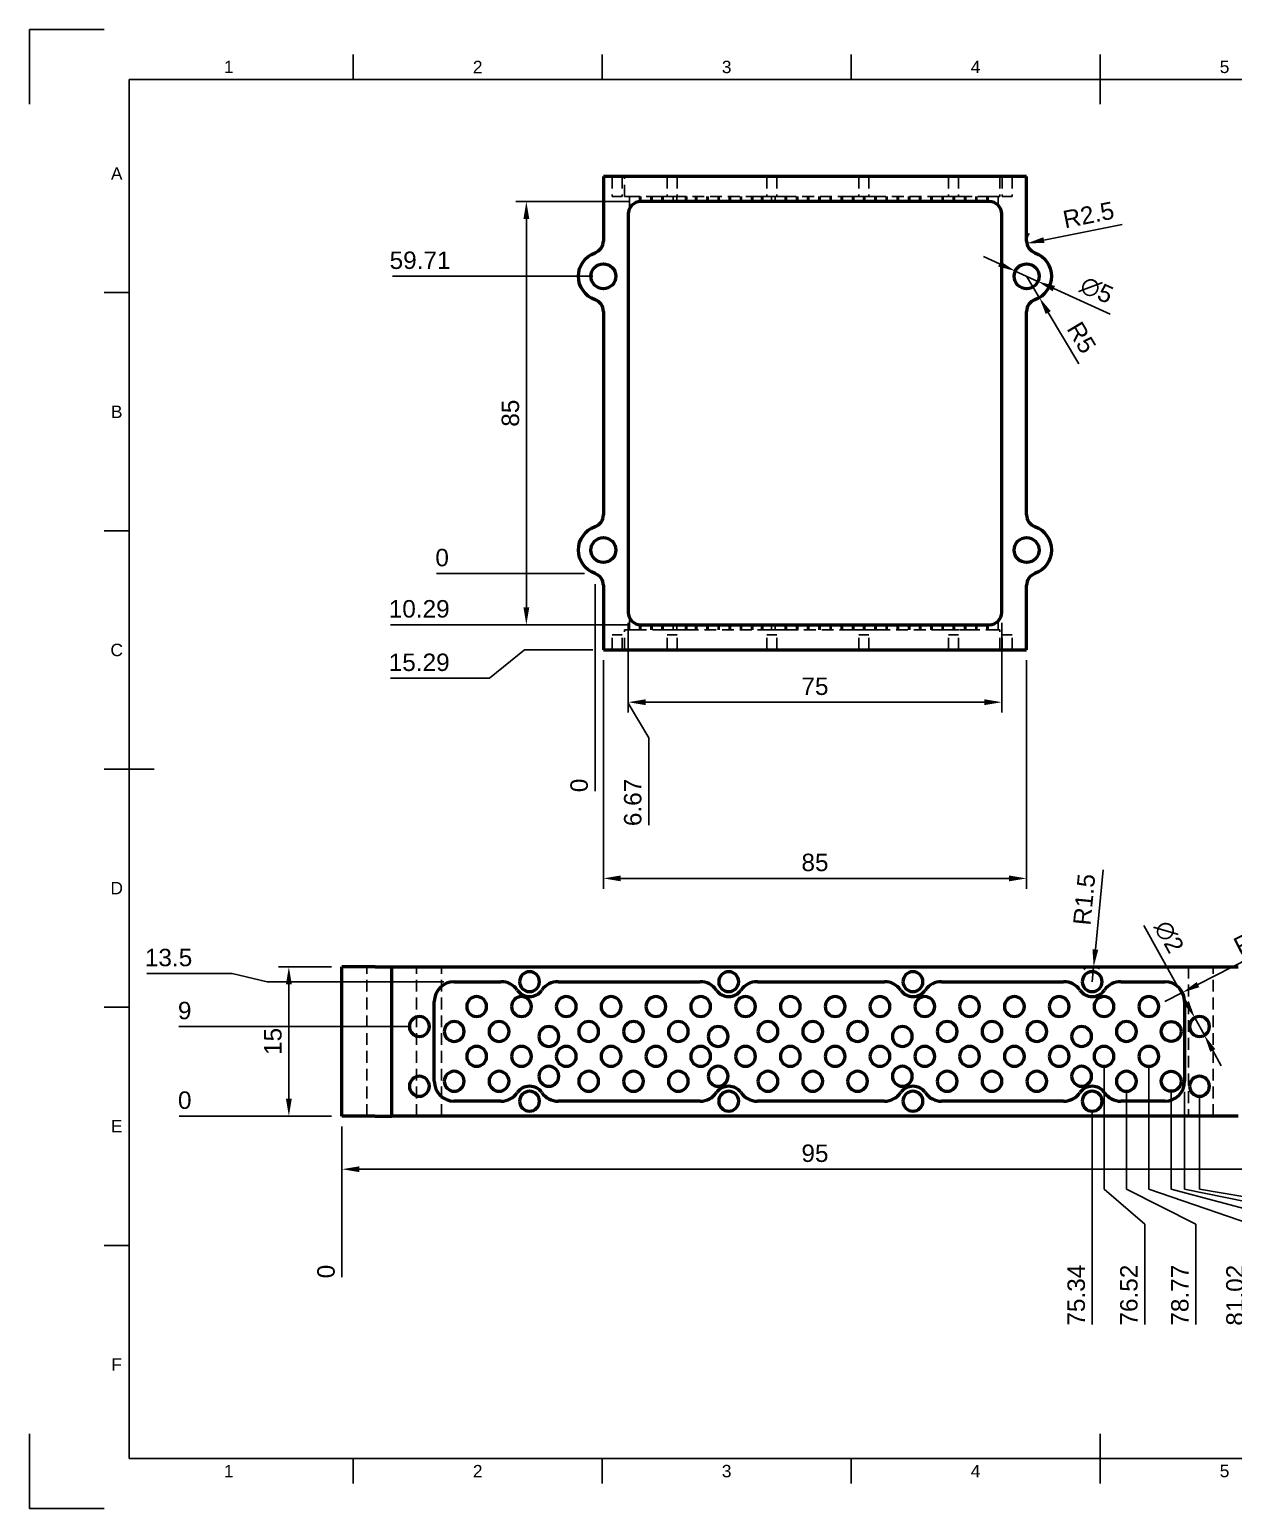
# Model space of a CAD drawing. Header units: millimetres. Extents: x 0 to 420, y 0 to 297.
# Drawn here: x 0 to 241.8, y 0 to 297 of the extents above; entities that cross this region are included whole.
import ezdxf
from ezdxf.enums import TextEntityAlignment as Align

# ---------------------------------------------------------------- set-up
doc = ezdxf.new("R2010")
doc.units = ezdxf.units.MM
doc.header["$LTSCALE"] = 0.75
doc.linetypes.add('HIDDEN2', pattern=[4.7625, 3.175, -1.5875])
for name, color, linetype, lineweight in [('BORDER', 7, 'Continuous', 25), ('FD_Dimensions', 7, 'Continuous', 25), ('Hidden', 7, 'HIDDEN2', 25), ('Visible', 7, 'Continuous', 50)]:
    doc.layers.add(name, color=color, linetype=linetype, lineweight=lineweight)
doc.styles.add('FusionTitle', font='arial.ttf')
doc.styles.get("Standard").update_dxf_attribs({"font": 'arial.ttf'})
doc.dimstyles.new('Dim-ISO-25', dxfattribs={"dimtxt": 3.5, "dimasz": 3.5, "dimexe": 2.1, "dimexo": 2.1, "dimgap": 1.4, "dimtad": 1, "dimzin": 12, "dimdsep": 46, "dimtxsty": 'Standard', "dimcen": 0, "dimazin": 3, "dimtp": 0.1, "dimtm": 0.1, "dimtfac": 0.714286, "dimtmove": 0, "dimatfit": 3, "dimfxl": 1, "dimtzin": 12, "dimarcsym": 0})

# ---------------------------------------------------------------- blocks, each defined once
blk = doc.blocks.new('ISO_A3_SHEET')
at = {"layer": 'BORDER'}
for p, q in [((65, 292), (65, 287)), ((115, 292), (115, 287)), ((165, 292), (165, 287)), ((215, 292), (215, 282)), ((410, 287), (20, 287)), ((20, 287), (20, 10)), ((15, 244.16666), (20, 244.16666)), ((15, 196.33333), (20, 196.33333)), ((15, 148.5), (25, 148.5)), ((15, 100.66667), (20, 100.66667)), ((15, 52.83334), (20, 52.83334)), ((215, 5), (215, 15)), ((20, 10), (410, 10)), ((65, 5), (65, 10)), ((115, 5), (115, 10)), ((165, 5), (165, 10))]:
    blk.add_line(p, q, dxfattribs=at)
at = {"layer": 'Defpoints'}
for p, q in [((15, 297), (0, 297)), ((0, 297), (0, 282)), ((0, 15), (0, 0)), ((0, 0), (15, 0))]:
    blk.add_line(p, q, dxfattribs=at)
at = {"layer": 'BORDER', "style": 'FusionTitle'}
for s, p in [('1', (40, 289.5)), ('2', (90, 289.5)), ('3', (140, 289.5)), ('4', (190, 289.5)), ('5', (240, 289.5)), ('A', (17.5, 268.08333)), ('B', (17.5, 220.25)), ('C', (17.5, 172.41667)), ('D', (17.5, 124.58334)), ('E', (17.5, 76.75001)), ('F', (17.5, 28.91668)), ('1', (40, 7.5)), ('2', (90, 7.5)), ('3', (140, 7.5)), ('4', (190, 7.5)), ('5', (240, 7.5))]:
    blk.add_text(s, height=2.5, dxfattribs=at).set_placement(p, align=Align.MIDDLE)
blk = doc.blocks.new('*D35')
at = {"layer": 'Defpoints', "color": 0, "transparency": 16777216}
for p in [(62.739879, 78.786597), (62.739879, 50.111719)]:
    blk.add_point(p, dxfattribs=at)
at = {"layer": 'FD_Dimensions', "color": 0, "lineweight": -2, "transparency": 16777216}
blk.add_line((62.739879, 76.686597), (62.739879, 46.429318), dxfattribs=at)
at = {"layer": 'FD_Dimensions', "color": 0, "transparency": 16777216, "insert": (59.552874, 47.570518), "char_height": 3.5, "attachment_point": 5, "rotation": 90}
blk.add_mtext('0', dxfattribs=at)
blk = doc.blocks.new('*D36')
at = {"layer": 'Defpoints', "color": 0, "transparency": 16777216}
for p in [(33.705469, 78.786597), (62.739879, 78.786597)]:
    blk.add_point(p, dxfattribs=at)
at = {"layer": 'FD_Dimensions', "color": 0, "lineweight": -2, "transparency": 16777216}
blk.add_line((60.639879, 78.786597), (30.023068, 78.786597), dxfattribs=at)
at = {"layer": 'FD_Dimensions', "color": 0, "transparency": 16777216, "insert": (31.164268, 81.973603), "char_height": 3.5, "attachment_point": 5}
blk.add_mtext('0', dxfattribs=at)
blk = doc.blocks.new('*D37')
at = {"layer": 'Defpoints', "color": 0, "transparency": 16777216}
for p in [(113.573213, 187.750084), (113.573213, 147.740625)]:
    blk.add_point(p, dxfattribs=at)
at = {"layer": 'FD_Dimensions', "color": 0, "lineweight": -2, "transparency": 16777216}
blk.add_line((113.573213, 185.650084), (113.573213, 144.058224), dxfattribs=at)
at = {"layer": 'FD_Dimensions', "color": 0, "transparency": 16777216, "insert": (110.386207, 145.199424), "char_height": 3.5, "attachment_point": 5, "rotation": 90}
blk.add_mtext('0', dxfattribs=at)
blk = doc.blocks.new('*D38')
at = {"layer": 'Defpoints', "color": 0, "transparency": 16777216}
for p in [(85.396875, 187.750084), (113.573213, 187.750084)]:
    blk.add_point(p, dxfattribs=at)
at = {"layer": 'FD_Dimensions', "color": 0, "lineweight": -2, "transparency": 16777216}
blk.add_line((111.473213, 187.750084), (81.714474, 187.750084), dxfattribs=at)
at = {"layer": 'FD_Dimensions', "color": 0, "transparency": 16777216, "insert": (82.855674, 190.937089), "char_height": 3.5, "attachment_point": 5}
blk.add_mtext('0', dxfattribs=at)
blk = doc.blocks.new('*D39')
at = {"layer": 'Defpoints', "color": 0, "transparency": 16777216}
for p in [(234.018001, 98.539029), (235.945676, 95.034165)]:
    blk.add_point(p, dxfattribs=at)
at = {"layer": 'FD_Dimensions', "color": 0, "lineweight": -2, "transparency": 16777216}
for p, q in [((223.816723, 117.086807), (232.331286, 101.605785)), ((235.945676, 95.034165), (234.018001, 98.539029)), ((237.632392, 91.96741), (239.319107, 88.900654))]:
    blk.add_line(p, q, dxfattribs=at)
at = {"layer": 'FD_Dimensions', "color": 0, "transparency": 16777216}
for points in [[(232.842411, 101.886904), (231.82016, 101.324666), (234.018001, 98.539029)], [(238.143518, 92.248529), (237.121266, 91.686291), (235.945676, 95.034165)]]:
    blk.add_solid(points, dxfattribs=at)
at = {"layer": 'FD_Dimensions', "color": 0, "transparency": 16777216, "insert": (228.831465, 114.78537), "char_height": 3.5, "attachment_point": 5, "rotation": 298.81080378}
blk.add_mtext('∅2', dxfattribs=at)
blk = doc.blocks.new('*D40')
at = {"layer": 'Defpoints', "color": 0, "transparency": 16777216}
for p in [(227.981839, 101.786597), (231.543577, 103.607042)]:
    blk.add_point(p, dxfattribs=at)
at = {"layer": 'FD_Dimensions', "color": 0, "lineweight": -2, "transparency": 16777216}
for p, q in [((250.189608, 113.137235), (234.660099, 105.19993)), ((227.981839, 101.786597), (231.543577, 103.607042))]:
    blk.add_line(p, q, dxfattribs=at)
blk.add_arc((227.981839, 101.786597), 4, 0, 57.152364, dxfattribs=at)
at = {"layer": 'FD_Dimensions', "color": 0, "transparency": 16777216}
blk.add_solid([(234.394617, 105.71935), (234.92558, 104.68051), (231.543577, 103.607042)], dxfattribs=at)
at = {"layer": 'FD_Dimensions', "color": 0, "transparency": 16777216, "insert": (245.009309, 114.035168), "char_height": 3.5, "attachment_point": 5, "rotation": 27.0720689}
blk.add_mtext('R2', dxfattribs=at)
blk = doc.blocks.new('*D41')
at = {"layer": 'Defpoints', "color": 0, "transparency": 16777216}
for p in [(213.712342, 108.772257), (213.419364, 105.786597)]:
    blk.add_point(p, dxfattribs=at)
at = {"layer": 'FD_Dimensions', "color": 0, "lineweight": -2, "transparency": 16777216}
for p, q in [((215.621383, 128.226769), (214.05415, 112.255527)), ((213.419364, 105.786597), (213.712342, 108.772257))]:
    blk.add_line(p, q, dxfattribs=at)
blk.add_arc((213.419364, 105.786597), 3, 60.407237, 124.502643, dxfattribs=at)
at = {"layer": 'FD_Dimensions', "color": 0, "transparency": 16777216}
blk.add_solid([(213.473605, 112.312495), (214.634695, 112.198559), (213.712342, 108.772257)], dxfattribs=at)
at = {"layer": 'FD_Dimensions', "color": 0, "transparency": 16777216, "insert": (211.836899, 122.294024), "char_height": 3.5, "attachment_point": 5, "rotation": 84.39561921}
blk.add_mtext('R1.5', dxfattribs=at)
blk = doc.blocks.new('*D42')
at = {"layer": 'Defpoints', "color": 0, "transparency": 16777216}
for p in [(200.288455, 254.044769), (202.739879, 254.535197)]:
    blk.add_point(p, dxfattribs=at)
at = {"layer": 'FD_Dimensions', "color": 0, "lineweight": -2, "transparency": 16777216}
blk.add_line((219.456586, 257.879511), (203.720449, 254.731368), dxfattribs=at)
blk.add_arc((202.739879, 254.535197), 2.5, 143.184684, 221.871545, dxfattribs=at)
at = {"layer": 'FD_Dimensions', "color": 0, "transparency": 16777216}
blk.add_solid([(203.606016, 255.303367), (203.834882, 254.159369), (200.288455, 254.044769)], dxfattribs=at)
at = {"layer": 'FD_Dimensions', "color": 0, "transparency": 16777216, "insert": (212.679317, 259.77382), "char_height": 3.5, "attachment_point": 5, "rotation": 11.31313491}
blk.add_mtext('R2.5', dxfattribs=at)
blk = doc.blocks.new('*D43')
at = {"layer": 'Defpoints', "color": 0, "transparency": 16777216}
for p in [(200.239879, 247.464129), (202.799107, 243.168741)]:
    blk.add_point(p, dxfattribs=at)
at = {"layer": 'FD_Dimensions', "color": 0, "lineweight": -2, "transparency": 16777216}
for p, q in [((200.239879, 247.464129), (202.799107, 243.168741)), ((210.717453, 229.878647), (204.590566, 240.16197))]:
    blk.add_line(p, q, dxfattribs=at)
at = {"layer": 'FD_Dimensions', "color": 0, "transparency": 16777216}
blk.add_solid([(205.091694, 240.460546), (204.089437, 239.863393), (202.799107, 243.168741)], dxfattribs=at)
at = {"layer": 'FD_Dimensions', "color": 0, "transparency": 16777216, "insert": (211.281471, 235.144511), "char_height": 3.5, "attachment_point": 5, "rotation": 300.78679723}
blk.add_mtext('R5', dxfattribs=at)
blk = doc.blocks.new('*D44')
at = {"layer": 'Defpoints', "color": 0, "transparency": 16777216}
for p in [(197.963963, 248.498636), (202.515796, 246.429622)]:
    blk.add_point(p, dxfattribs=at)
at = {"layer": 'FD_Dimensions', "color": 0, "lineweight": -2, "transparency": 16777216}
for p, q in [((194.777681, 249.946947), (191.591398, 251.395257)), ((197.963963, 248.498636), (202.515796, 246.429622)), ((217.016642, 239.838328), (205.702078, 244.981311))]:
    blk.add_line(p, q, dxfattribs=at)
at = {"layer": 'FD_Dimensions', "color": 0, "transparency": 16777216}
for points in [[(195.019066, 250.477994), (194.536296, 249.415899), (197.963963, 248.498636)], [(205.943463, 245.512358), (205.460693, 244.450264), (202.515796, 246.429622)]]:
    blk.add_solid(points, dxfattribs=at)
at = {"layer": 'FD_Dimensions', "color": 0, "transparency": 16777216, "insert": (214.311799, 244.676119), "char_height": 3.5, "attachment_point": 5, "rotation": 335.55603099}
blk.add_mtext('∅5', dxfattribs=at)
blk = doc.blocks.new('*D45')
at = {"layer": 'Defpoints', "color": 0, "transparency": 16777216}
for p in [(62.739879, 78.786597), (252.739879, 78.786597), (252.739879, 68.122535)]:
    blk.add_point(p, dxfattribs=at)
at = {"layer": 'FD_Dimensions', "color": 0, "lineweight": -2, "transparency": 16777216}
for p, q in [((62.739879, 76.686597), (62.739879, 66.022535)), ((252.739879, 76.686597), (252.739879, 66.022535)), ((66.239879, 68.122535), (249.239879, 68.122535))]:
    blk.add_line(p, q, dxfattribs=at)
at = {"layer": 'FD_Dimensions', "color": 0, "transparency": 16777216}
for points in [[(66.239879, 68.705868), (66.239879, 67.539201), (62.739879, 68.122535)], [(249.239879, 68.705868), (249.239879, 67.539201), (252.739879, 68.122535)]]:
    blk.add_solid(points, dxfattribs=at)
at = {"layer": 'FD_Dimensions', "color": 0, "transparency": 16777216, "insert": (157.739879, 71.30954), "char_height": 3.5, "attachment_point": 5}
blk.add_mtext('95', dxfattribs=at)
blk = doc.blocks.new('*D46')
at = {"layer": 'Defpoints', "color": 0, "transparency": 16777216}
for p in [(52.075817, 108.786597), (62.739879, 108.786597), (62.739879, 78.786597)]:
    blk.add_point(p, dxfattribs=at)
at = {"layer": 'FD_Dimensions', "color": 0, "lineweight": -2, "transparency": 16777216}
for p, q in [((60.639879, 108.786597), (49.975817, 108.786597)), ((52.075817, 82.286597), (52.075817, 105.286597)), ((60.639879, 78.786597), (49.975817, 78.786597))]:
    blk.add_line(p, q, dxfattribs=at)
at = {"layer": 'FD_Dimensions', "color": 0, "transparency": 16777216}
for points in [[(51.492484, 105.286597), (52.65915, 105.286597), (52.075817, 108.786597)], [(51.492484, 82.286597), (52.65915, 82.286597), (52.075817, 78.786597)]]:
    blk.add_solid(points, dxfattribs=at)
at = {"layer": 'FD_Dimensions', "color": 0, "transparency": 16777216, "insert": (48.888812, 93.786597), "char_height": 3.5, "attachment_point": 5, "rotation": 90}
blk.add_mtext('15', dxfattribs=at)
blk = doc.blocks.new('*D48')
at = {"layer": 'Defpoints', "color": 0, "transparency": 16777216}
for p in [(99.771129, 262.464129), (122.739879, 262.464129), (122.739879, 177.464129)]:
    blk.add_point(p, dxfattribs=at)
at = {"layer": 'FD_Dimensions', "color": 0, "lineweight": -2, "transparency": 16777216}
for p, q in [((120.639879, 262.464129), (97.671129, 262.464129)), ((99.771129, 180.964129), (99.771129, 258.964129)), ((120.639879, 177.464129), (97.671129, 177.464129))]:
    blk.add_line(p, q, dxfattribs=at)
at = {"layer": 'FD_Dimensions', "color": 0, "transparency": 16777216}
for points in [[(99.187796, 258.964129), (100.354463, 258.964129), (99.771129, 262.464129)], [(99.187796, 180.964129), (100.354463, 180.964129), (99.771129, 177.464129)]]:
    blk.add_solid(points, dxfattribs=at)
at = {"layer": 'FD_Dimensions', "color": 0, "transparency": 16777216, "insert": (96.584124, 219.964129), "char_height": 3.5, "attachment_point": 5, "rotation": 90}
blk.add_mtext('85', dxfattribs=at)
blk = doc.blocks.new('*D49')
at = {"layer": 'Defpoints', "color": 0, "transparency": 16777216}
for p in [(115.239879, 172.464129), (200.239879, 172.464129), (200.239879, 126.526629)]:
    blk.add_point(p, dxfattribs=at)
at = {"layer": 'FD_Dimensions', "color": 0, "lineweight": -2, "transparency": 16777216}
for p, q in [((115.239879, 170.364129), (115.239879, 124.426629)), ((200.239879, 170.364129), (200.239879, 124.426629)), ((118.739879, 126.526629), (196.739879, 126.526629))]:
    blk.add_line(p, q, dxfattribs=at)
at = {"layer": 'FD_Dimensions', "color": 0, "transparency": 16777216}
for points in [[(118.739879, 127.109962), (118.739879, 125.943296), (115.239879, 126.526629)], [(196.739879, 127.109962), (196.739879, 125.943296), (200.239879, 126.526629)]]:
    blk.add_solid(points, dxfattribs=at)
at = {"layer": 'FD_Dimensions', "color": 0, "transparency": 16777216, "insert": (157.739879, 129.713634), "char_height": 3.5, "attachment_point": 5}
blk.add_mtext('85', dxfattribs=at)
blk = doc.blocks.new('*D50')
at = {"layer": 'Defpoints', "color": 0, "transparency": 16777216}
for p in [(120.239879, 179.964129), (195.239879, 179.964129), (195.239879, 161.917254)]:
    blk.add_point(p, dxfattribs=at)
at = {"layer": 'FD_Dimensions', "color": 0, "lineweight": -2, "transparency": 16777216}
for p, q in [((120.239879, 177.864129), (120.239879, 159.817254)), ((195.239879, 177.864129), (195.239879, 159.817254)), ((123.739879, 161.917254), (191.739879, 161.917254))]:
    blk.add_line(p, q, dxfattribs=at)
at = {"layer": 'FD_Dimensions', "color": 0, "transparency": 16777216}
for points in [[(123.739879, 162.500587), (123.739879, 161.333921), (120.239879, 161.917254)], [(191.739879, 162.500587), (191.739879, 161.333921), (195.239879, 161.917254)]]:
    blk.add_solid(points, dxfattribs=at)
at = {"layer": 'FD_Dimensions', "color": 0, "transparency": 16777216, "insert": (157.739879, 165.097097), "char_height": 3.5, "attachment_point": 5}
blk.add_mtext('75', dxfattribs=at)
blk = doc.blocks.new('*D51')
at = {"layer": 'Defpoints', "color": 0, "transparency": 16777216}
for p in [(33.705469, 107.427222), (85.289726, 105.786597)]:
    blk.add_point(p, dxfattribs=at)
at = {"layer": 'FD_Dimensions', "color": 0, "lineweight": -2, "transparency": 16777216}
for p, q in [((40.705469, 107.427222), (23.51727, 107.427222)), ((47.705469, 105.786597), (40.705469, 107.427222)), ((83.189726, 105.786597), (47.705469, 105.786597))]:
    blk.add_line(p, q, dxfattribs=at)
at = {"layer": 'FD_Dimensions', "color": 0, "transparency": 16777216, "insert": (27.911369, 110.615421), "char_height": 3.5, "attachment_point": 5}
blk.add_mtext('13.5', dxfattribs=at)
blk = doc.blocks.new('*D52')
at = {"layer": 'Defpoints', "color": 0, "transparency": 16777216}
for p in [(33.705469, 96.786597), (78.289726, 96.786597)]:
    blk.add_point(p, dxfattribs=at)
at = {"layer": 'FD_Dimensions', "color": 0, "lineweight": -2, "transparency": 16777216}
blk.add_line((76.189726, 96.786597), (30.003968, 96.786597), dxfattribs=at)
at = {"layer": 'FD_Dimensions', "color": 0, "transparency": 16777216, "insert": (31.154718, 99.973603), "char_height": 3.5, "attachment_point": 5}
blk.add_mtext('9', dxfattribs=at)
blk = doc.blocks.new('*D53')
at = {"layer": 'Defpoints', "color": 0, "transparency": 16777216}
for p in [(85.396875, 247.464129), (115.239879, 247.464129)]:
    blk.add_point(p, dxfattribs=at)
at = {"layer": 'FD_Dimensions', "color": 0, "lineweight": -2, "transparency": 16777216}
blk.add_line((113.139879, 247.464129), (72.861814, 247.464129), dxfattribs=at)
at = {"layer": 'FD_Dimensions', "color": 0, "transparency": 16777216, "insert": (78.429344, 250.651134), "char_height": 3.5, "attachment_point": 5}
blk.add_mtext('59.71', dxfattribs=at)
blk = doc.blocks.new('*D54')
at = {"layer": 'Defpoints', "color": 0, "transparency": 16777216}
for p in [(115.239879, 172.464129), (85.396875, 166.721941)]:
    blk.add_point(p, dxfattribs=at)
at = {"layer": 'FD_Dimensions', "color": 0, "lineweight": -2, "transparency": 16777216}
for p, q in [((99.396875, 172.464129), (92.396875, 166.721941)), ((113.139879, 172.464129), (99.396875, 172.464129)), ((92.396875, 166.721941), (72.508471, 166.721941))]:
    blk.add_line(p, q, dxfattribs=at)
at = {"layer": 'FD_Dimensions', "color": 0, "transparency": 16777216, "insert": (78.252673, 169.908947), "char_height": 3.5, "attachment_point": 5}
blk.add_mtext('15.29', dxfattribs=at)
blk = doc.blocks.new('*D55')
at = {"layer": 'Defpoints', "color": 0, "transparency": 16777216}
for p in [(85.396875, 177.464129), (122.739879, 177.464129)]:
    blk.add_point(p, dxfattribs=at)
at = {"layer": 'FD_Dimensions', "color": 0, "lineweight": -2, "transparency": 16777216}
blk.add_line((120.639879, 177.464129), (72.508471, 177.464129), dxfattribs=at)
at = {"layer": 'FD_Dimensions', "color": 0, "transparency": 16777216, "insert": (78.252673, 180.651134), "char_height": 3.5, "attachment_point": 5}
blk.add_mtext('10.29', dxfattribs=at)
blk = doc.blocks.new('*D56')
at = {"layer": 'Defpoints', "color": 0, "transparency": 16777216}
for p in [(120.239879, 179.964129), (124.341442, 147.740625)]:
    blk.add_point(p, dxfattribs=at)
at = {"layer": 'FD_Dimensions', "color": 0, "lineweight": -2, "transparency": 16777216}
for p, q in [((120.239879, 177.864129), (120.239879, 161.740625)), ((120.239879, 161.740625), (124.341442, 154.740625)), ((124.341442, 154.740625), (124.341442, 137.23012))]:
    blk.add_line(p, q, dxfattribs=at)
at = {"layer": 'FD_Dimensions', "color": 0, "transparency": 16777216, "insert": (121.154437, 141.785373), "char_height": 3.5, "attachment_point": 5, "rotation": 90}
blk.add_mtext('6.67', dxfattribs=at)
blk = doc.blocks.new('*D57')
at = {"layer": 'Defpoints', "color": 0, "transparency": 16777216}
for p in [(234.981839, 84.786597), (276.817776, 50.111719)]:
    blk.add_point(p, dxfattribs=at)
at = {"layer": 'FD_Dimensions', "color": 0, "lineweight": -2, "transparency": 16777216}
for p, q in [((234.981839, 82.686597), (234.981839, 64.111719)), ((234.981839, 64.111719), (276.817776, 57.111719)), ((276.817776, 57.111719), (276.817776, 36.932046))]:
    blk.add_line(p, q, dxfattribs=at)
at = {"layer": 'FD_Dimensions', "color": 0, "transparency": 16777216, "insert": (273.630771, 42.821882), "char_height": 3.5, "attachment_point": 5, "rotation": 90}
blk.add_mtext('86.12', dxfattribs=at)
blk = doc.blocks.new('*D58')
at = {"layer": 'Defpoints', "color": 0, "transparency": 16777216}
for p in [(231.981839, 85.786597), (266.434964, 50.111719)]:
    blk.add_point(p, dxfattribs=at)
at = {"layer": 'FD_Dimensions', "color": 0, "lineweight": -2, "transparency": 16777216}
for p, q in [((231.981839, 83.686597), (231.981839, 64.111719)), ((231.981839, 64.111719), (266.434964, 57.111719)), ((266.434964, 57.111719), (266.434964, 36.932046))]:
    blk.add_line(p, q, dxfattribs=at)
at = {"layer": 'FD_Dimensions', "color": 0, "transparency": 16777216, "insert": (263.247958, 42.821882), "char_height": 3.5, "attachment_point": 5, "rotation": 90}
blk.add_mtext('84.62', dxfattribs=at)
blk = doc.blocks.new('*D59')
at = {"layer": 'Defpoints', "color": 0, "transparency": 16777216}
for p in [(229.289726, 85.786597), (255.539726, 50.111719)]:
    blk.add_point(p, dxfattribs=at)
at = {"layer": 'FD_Dimensions', "color": 0, "lineweight": -2, "transparency": 16777216}
for p, q in [((229.289726, 83.686597), (229.289726, 64.111719)), ((229.289726, 64.111719), (255.539726, 57.111719)), ((255.539726, 57.111719), (255.539726, 36.896234))]:
    blk.add_line(p, q, dxfattribs=at)
at = {"layer": 'FD_Dimensions', "color": 0, "transparency": 16777216, "insert": (252.351527, 42.803977), "char_height": 3.5, "attachment_point": 5, "rotation": 90}
blk.add_mtext('83.27', dxfattribs=at)
blk = doc.blocks.new('*D60')
at = {"layer": 'Defpoints', "color": 0, "transparency": 16777216}
for p in [(224.789726, 90.786597), (245.297539, 50.111719)]:
    blk.add_point(p, dxfattribs=at)
at = {"layer": 'FD_Dimensions', "color": 0, "lineweight": -2, "transparency": 16777216}
for p, q in [((224.789726, 88.686597), (224.789726, 64.111719)), ((224.789726, 64.111719), (245.297539, 57.111719)), ((245.297539, 57.111719), (245.297539, 36.932046))]:
    blk.add_line(p, q, dxfattribs=at)
at = {"layer": 'FD_Dimensions', "color": 0, "transparency": 16777216, "insert": (242.110533, 42.821882), "char_height": 3.5, "attachment_point": 5, "rotation": 90}
blk.add_mtext('81.02', dxfattribs=at)
blk = doc.blocks.new('*D61')
at = {"layer": 'Defpoints', "color": 0, "transparency": 16777216}
for p in [(220.289726, 85.786597), (234.235039, 50.111719)]:
    blk.add_point(p, dxfattribs=at)
at = {"layer": 'FD_Dimensions', "color": 0, "lineweight": -2, "transparency": 16777216}
for p, q in [((220.289726, 83.686597), (220.289726, 64.111719)), ((220.289726, 64.111719), (234.235039, 57.111719)), ((234.235039, 57.111719), (234.235039, 36.929659))]:
    blk.add_line(p, q, dxfattribs=at)
at = {"layer": 'FD_Dimensions', "color": 0, "transparency": 16777216, "insert": (231.048033, 42.820689), "char_height": 3.5, "attachment_point": 5, "rotation": 90}
blk.add_mtext('78.77', dxfattribs=at)
blk = doc.blocks.new('*D62')
at = {"layer": 'Defpoints', "color": 0, "transparency": 16777216}
for p in [(215.789726, 90.786597), (223.992851, 50.111719)]:
    blk.add_point(p, dxfattribs=at)
at = {"layer": 'FD_Dimensions', "color": 0, "lineweight": -2, "transparency": 16777216}
for p, q in [((215.789726, 88.686597), (215.789726, 64.111719)), ((215.789726, 64.111719), (223.992851, 57.111719)), ((223.992851, 57.111719), (223.992851, 36.96547))]:
    blk.add_line(p, q, dxfattribs=at)
at = {"layer": 'FD_Dimensions', "color": 0, "transparency": 16777216, "insert": (220.805846, 42.838595), "char_height": 3.5, "attachment_point": 5, "rotation": 90}
blk.add_mtext('76.52', dxfattribs=at)
blk = doc.blocks.new('*D63')
at = {"layer": 'Defpoints', "color": 0, "transparency": 16777216}
for p in [(213.419364, 81.786597), (213.419364, 50.111719)]:
    blk.add_point(p, dxfattribs=at)
at = {"layer": 'FD_Dimensions', "color": 0, "lineweight": -2, "transparency": 16777216}
blk.add_line((213.419364, 79.686597), (213.419364, 36.943983), dxfattribs=at)
at = {"layer": 'FD_Dimensions', "color": 0, "transparency": 16777216, "insert": (210.231165, 42.827851), "char_height": 3.5, "attachment_point": 5, "rotation": 90}
blk.add_mtext('75.34', dxfattribs=at)

msp = doc.modelspace()

# ---------------------------------------------------------------- linework, layer by layer
at = {"layer": 'Hidden', "extrusion": (0, 2.967e-13, -1)}
for p, q in [((117.015, 267.464), (117.015, 263.464)), ((119.015, 267.464), (119.015, 263.464)), ((119.515, 263.464), (119.515, 267.464)), ((128.08, 267.464), (128.08, 263.464)), ((130.08, 267.464), (130.08, 263.464)), ((148.08, 267.464), (148.08, 263.464)), ((150.08, 267.464), (150.08, 263.464)), ((166.58, 267.464), (166.58, 263.464)), ((168.58, 267.464), (168.58, 263.464)), ((184.58, 267.464), (184.58, 263.464)), ((186.58, 267.464), (186.58, 263.464)), ((194.861, 267.464), (194.861, 263.464)), ((195.361, 267.464), (195.361, 263.464)), ((197.361, 267.464), (197.361, 263.464)), ((117.015, 263.464), (119.015, 263.464)), ((121.515, 263.464), (119.515, 263.464)), ((120.515, 263.464), (120.515, 261.104)), ((126.207, 263.464), (121.515, 263.464)), ((122.515, 263.464), (122.515, 262.454)), ((122.765, 263.464), (122.765, 262.464)), ((124.765, 263.464), (124.765, 262.464)), ((125.015, 263.464), (125.015, 262.464)), ((127.849, 263.464), (126.207, 263.464)), ((127.015, 263.464), (127.015, 262.464)), ((127.265, 263.464), (127.265, 262.464)), ((128.08, 263.464), (127.849, 263.464)), ((128.08, 263.464), (130.08, 263.464)), ((129.265, 263.464), (129.265, 262.464)), ((130.015, 263.464), (130.015, 262.464)), ((130.311, 263.464), (130.08, 263.464)), ((131.952, 263.464), (130.311, 263.464)), ((131.765, 263.464), (131.765, 262.464)), ((146.207, 263.464), (131.952, 263.464)), ((132.015, 263.464), (132.015, 262.464)), ((133.765, 263.464), (133.765, 262.464)), ((134.015, 263.464), (134.015, 262.464)), ((136.015, 263.464), (136.015, 262.464)), ((136.265, 263.464), (136.265, 262.464)), ((138.265, 263.464), (138.265, 262.464)), ((138.515, 263.464), (138.515, 262.464)), ((140.515, 263.464), (140.515, 262.464)), ((140.765, 263.464), (140.765, 262.464)), ((142.765, 263.464), (142.765, 262.464)), ((143.015, 263.464), (143.015, 262.464)), ((145.015, 263.464), (145.015, 262.464)), ((145.265, 263.464), (145.265, 262.464)), ((147.849, 263.464), (146.207, 263.464)), ((147.015, 263.464), (147.015, 262.464)), ((147.265, 263.464), (147.265, 262.464)), ((148.08, 263.464), (147.849, 263.464)), ((148.08, 263.464), (150.08, 263.464)), ((149.015, 263.464), (149.015, 262.464)), ((149.765, 263.464), (149.765, 262.464)), ((150.311, 263.464), (150.08, 263.464)), ((151.952, 263.464), (150.311, 263.464)), ((151.765, 263.464), (151.765, 262.464)), ((164.707, 263.464), (151.952, 263.464)), ((152.015, 263.464), (152.015, 262.464)), ((154.015, 263.464), (154.015, 262.464)), ((154.265, 263.464), (154.265, 262.464)), ((156.265, 263.464), (156.265, 262.464)), ((156.515, 263.464), (156.515, 262.464)), ((158.515, 263.464), (158.515, 262.464)), ((158.765, 263.464), (158.765, 262.464)), ((160.765, 263.464), (160.765, 262.464)), ((161.015, 263.464), (161.015, 262.464)), ((163.015, 263.464), (163.015, 262.464)), ((163.265, 263.464), (163.265, 262.464)), ((166.349, 263.464), (164.707, 263.464)), ((165.265, 263.464), (165.265, 262.464)), ((165.515, 263.464), (165.515, 262.464)), ((166.58, 263.464), (166.349, 263.464)), ((166.58, 263.464), (168.58, 263.464)), ((167.515, 263.464), (167.515, 262.464)), ((167.765, 263.464), (167.765, 262.464)), ((168.811, 263.464), (168.58, 263.464)), ((170.452, 263.464), (168.811, 263.464)), ((169.765, 263.464), (169.765, 262.464)), ((170.015, 263.464), (170.015, 262.464)), ((182.707, 263.464), (170.452, 263.464)), ((172.015, 263.464), (172.015, 262.464)), ((172.265, 263.464), (172.265, 262.464)), ((174.265, 263.464), (174.265, 262.464)), ((174.515, 263.464), (174.515, 262.464)), ((176.515, 263.464), (176.515, 262.464)), ((176.765, 263.464), (176.765, 262.464)), ((178.765, 263.464), (178.765, 262.464)), ((179.015, 263.464), (179.015, 262.464)), ((181.015, 263.464), (181.015, 262.464)), ((181.265, 263.464), (181.265, 262.464)), ((184.349, 263.464), (182.707, 263.464)), ((183.265, 263.464), (183.265, 262.464)), ((183.515, 263.464), (183.515, 262.464)), ((183.515, 263.464), (183.515, 262.464)), ((184.58, 263.464), (184.349, 263.464)), ((184.58, 263.464), (186.58, 263.464)), ((185.515, 263.464), (185.515, 262.464)), ((185.515, 263.464), (185.515, 262.464)), ((185.765, 263.464), (185.765, 262.464)), ((186.811, 263.464), (186.58, 263.464)), ((188.452, 263.464), (186.811, 263.464)), ((187.765, 263.464), (187.765, 262.464)), ((188.015, 263.464), (188.015, 262.464)), ((192.861, 263.464), (188.452, 263.464)), ((190.015, 263.464), (190.015, 262.464)), ((190.265, 263.464), (190.265, 262.464)), ((192.265, 263.464), (192.265, 262.464)), ((192.515, 263.464), (192.515, 262.464)), ((194.861, 263.464), (192.861, 263.464)), ((194.515, 263.464), (194.515, 261.725)), ((195.361, 263.464), (197.361, 263.464)), ((120.515, 178.824), (120.515, 176.464)), ((194.515, 176.464), (194.515, 178.204)), ((119.015, 175.464), (117.015, 175.464)), ((117.015, 172.464), (117.015, 175.464)), ((119.015, 172.464), (119.015, 175.464)), ((121.515, 176.464), (119.515, 176.464)), ((119.515, 172.464), (119.515, 176.464)), ((121.515, 176.464), (126.207, 176.464)), ((122.515, 177.474), (122.515, 176.464)), ((122.765, 177.464), (122.765, 176.464)), ((124.765, 177.464), (124.765, 176.464)), ((125.015, 177.464), (125.015, 176.464)), ((127.849, 176.464), (126.207, 176.464)), ((127.015, 177.464), (127.015, 176.464)), ((127.265, 176.464), (127.265, 177.464)), ((127.849, 176.464), (130.311, 176.464)), ((130.08, 175.464), (128.08, 175.464)), ((128.08, 172.464), (128.08, 175.464)), ((129.265, 176.464), (129.265, 177.464)), ((130.015, 177.464), (130.015, 176.464)), ((130.08, 172.464), (130.08, 175.464)), ((131.952, 176.464), (130.311, 176.464)), ((131.765, 176.464), (131.765, 177.464)), ((131.952, 176.464), (146.207, 176.464)), ((132.015, 177.464), (132.015, 176.464)), ((133.765, 176.464), (133.765, 177.464)), ((134.015, 176.464), (134.015, 177.464)), ((136.015, 176.464), (136.015, 177.464)), ((136.265, 176.464), (136.265, 177.464)), ((138.265, 176.464), (138.265, 177.464)), ((138.515, 176.464), (138.515, 177.464)), ((140.515, 176.464), (140.515, 177.464)), ((140.765, 176.464), (140.765, 177.464)), ((142.765, 176.464), (142.765, 177.464)), ((143.015, 176.464), (143.015, 177.464)), ((145.015, 176.464), (145.015, 177.464)), ((145.265, 176.464), (145.265, 177.464)), ((147.849, 176.464), (146.207, 176.464)), ((147.015, 177.464), (147.015, 176.464)), ((147.265, 176.464), (147.265, 177.464)), ((147.849, 176.464), (150.311, 176.464)), ((150.08, 175.464), (148.08, 175.464)), ((148.08, 172.464), (148.08, 175.464)), ((149.015, 177.464), (149.015, 176.464)), ((149.765, 176.464), (149.765, 177.464)), ((150.08, 172.464), (150.08, 175.464)), ((151.952, 176.464), (150.311, 176.464)), ((151.765, 176.464), (151.765, 177.464)), ((151.952, 176.464), (164.707, 176.464)), ((152.015, 176.464), (152.015, 177.464)), ((154.015, 176.464), (154.015, 177.464)), ((154.265, 176.464), (154.265, 177.464)), ((156.265, 176.464), (156.265, 177.464)), ((156.515, 176.464), (156.515, 177.464)), ((158.515, 176.464), (158.515, 177.464)), ((158.765, 176.464), (158.765, 177.464)), ((160.765, 176.464), (160.765, 177.464)), ((161.015, 176.464), (161.015, 177.464)), ((163.015, 176.464), (163.015, 177.464)), ((163.265, 176.464), (163.265, 177.464)), ((166.349, 176.464), (164.707, 176.464)), ((165.265, 176.464), (165.265, 177.464)), ((165.515, 177.464), (165.515, 176.464)), ((166.349, 176.464), (168.811, 176.464)), ((168.58, 175.464), (166.58, 175.464)), ((166.58, 172.464), (166.58, 175.464)), ((167.515, 177.464), (167.515, 176.464)), ((167.765, 176.464), (167.765, 177.464)), ((168.58, 172.464), (168.58, 175.464)), ((170.452, 176.464), (168.811, 176.464)), ((169.765, 176.464), (169.765, 177.464)), ((170.015, 176.464), (170.015, 177.464)), ((170.452, 176.464), (182.707, 176.464)), ((172.015, 176.464), (172.015, 177.464)), ((172.265, 176.464), (172.265, 177.464)), ((174.265, 176.464), (174.265, 177.464)), ((174.515, 176.464), (174.515, 177.464)), ((176.515, 176.464), (176.515, 177.464)), ((176.765, 176.464), (176.765, 177.464)), ((178.765, 176.464), (178.765, 177.464)), ((179.015, 176.464), (179.015, 177.464)), ((181.015, 176.464), (181.015, 177.464)), ((181.265, 176.464), (181.265, 177.464)), ((184.349, 176.464), (182.707, 176.464)), ((183.265, 176.464), (183.265, 177.464)), ((183.515, 177.464), (183.515, 176.464)), ((183.515, 177.464), (183.515, 176.464)), ((184.349, 176.464), (186.811, 176.464)), ((186.58, 175.464), (184.58, 175.464)), ((184.58, 172.464), (184.58, 175.464)), ((185.515, 177.464), (185.515, 176.464)), ((185.515, 177.464), (185.515, 176.464)), ((185.765, 176.464), (185.765, 177.464)), ((186.58, 172.464), (186.58, 175.464)), ((188.452, 176.464), (186.811, 176.464)), ((187.765, 176.464), (187.765, 177.464)), ((188.015, 176.464), (188.015, 177.464)), ((188.452, 176.464), (192.861, 176.464)), ((190.015, 176.464), (190.015, 177.464)), ((190.265, 176.464), (190.265, 177.464)), ((192.265, 176.464), (192.265, 177.464)), ((192.515, 176.464), (192.515, 177.464)), ((194.861, 176.464), (192.861, 176.464)), ((194.861, 172.464), (194.861, 176.464)), ((197.361, 175.464), (195.361, 175.464)), ((195.361, 172.464), (195.361, 175.464)), ((197.361, 172.464), (197.361, 175.464))]:
    msp.add_line(p, q, dxfattribs=at)
at = {"layer": 'Hidden', "extrusion": (0, 1, 0)}
for p, q in [((67.74, 78.787), (67.74, 108.787)), ((77.74, 78.787), (77.74, 108.787)), ((82.74, 78.787), (82.74, 108.787)), ((232.74, 108.787), (232.74, 78.787)), ((237.74, 78.787), (237.74, 108.787))]:
    msp.add_line(p, q, dxfattribs=at)
at = {"layer": 'Visible', "extrusion": (0, 2.967e-13, -1)}
for p, q in [((115.24, 267.464), (115.24, 254.535)), ((200.24, 267.464), (115.24, 267.464)), ((200.24, 254.535), (200.24, 267.464)), ((192.74, 262.464), (122.74, 262.464)), ((120.24, 259.964), (120.24, 179.964)), ((195.24, 179.964), (195.24, 259.964)), ((115.24, 240.393), (115.24, 199.535)), ((200.24, 199.535), (200.24, 240.393)), ((115.24, 185.393), (115.24, 172.464)), ((200.24, 172.464), (200.24, 185.393)), ((122.74, 177.464), (192.74, 177.464)), ((115.24, 172.464), (200.24, 172.464))]:
    msp.add_line(p, q, dxfattribs=at)
at = {"layer": 'Visible', "extrusion": (0, 1, 0)}
for p, q in [((69.407, 108.787), (62.74, 108.787)), ((62.74, 78.787), (62.74, 108.787)), ((69.407, 108.787), (72.74, 108.787)), ((72.74, 108.787), (242.74, 108.787)), ((72.74, 78.787), (72.74, 108.787)), ((85.29, 105.787), (94.675, 105.787)), ((106.164, 105.787), (134.675, 105.787)), ((146.164, 105.787), (171.675, 105.787)), ((183.164, 105.787), (207.675, 105.787)), ((219.164, 105.787), (227.982, 105.787)), ((81.29, 85.787), (81.29, 101.787)), ((231.982, 101.787), (231.982, 85.787)), ((94.675, 81.787), (85.29, 81.787)), ((134.675, 81.787), (106.164, 81.787)), ((171.675, 81.787), (146.164, 81.787)), ((207.675, 81.787), (183.164, 81.787)), ((227.982, 81.787), (219.164, 81.787)), ((69.407, 78.787), (62.74, 78.787)), ((69.407, 78.787), (72.74, 78.787)), ((242.74, 78.787), (72.74, 78.787))]:
    msp.add_line(p, q, dxfattribs=at)
at = {"layer": 'Visible'}
for centre, radius in [((115.24, 247.464), 2.5), ((200.24, 247.464), 2.5), ((115.24, 192.464), 2.5), ((200.24, 192.464), 2.5), ((229.29, 95.787), 2), ((229.29, 85.787), 2)]:
    msp.add_circle(centre, radius, dxfattribs=at)
at = {"layer": 'Visible', "extrusion": (1e-16, 0, -1)}
for centre in [(-100.419, 105.787), (-140.419, 105.787), (-177.419, 105.787), (-213.419, 105.787), (-89.79, 100.787), (-98.79, 100.787), (-107.79, 100.787), (-116.79, 100.787), (-125.79, 100.787), (-134.79, 100.787), (-143.79, 100.787), (-152.79, 100.787), (-161.79, 100.787), (-170.79, 100.787), (-179.79, 100.787), (-188.79, 100.787), (-197.79, 100.787), (-206.79, 100.787), (-215.79, 100.787), (-224.79, 100.787), (-78.29, 96.787), (-234.982, 96.787), (-85.29, 95.787), (-94.29, 95.787), (-104.29, 94.787), (-112.29, 95.787), (-121.29, 95.787), (-130.29, 95.787), (-138.289, 94.787), (-148.29, 95.787), (-157.29, 95.787), (-166.29, 95.787), (-175.289, 94.787), (-184.29, 95.787), (-193.29, 95.787), (-202.29, 95.787), (-211.29, 94.787), (-220.29, 95.787), (-89.79, 90.787), (-98.79, 90.787), (-107.79, 90.787), (-116.79, 90.787), (-125.79, 90.787), (-134.79, 90.787), (-143.79, 90.787), (-152.79, 90.787), (-161.79, 90.787), (-170.79, 90.787), (-179.79, 90.787), (-188.79, 90.787), (-197.79, 90.787), (-206.79, 90.787), (-215.79, 90.787), (-224.79, 90.787), (-78.29, 84.787), (-85.29, 85.787), (-94.29, 85.787), (-104.29, 86.787), (-112.29, 85.787), (-121.29, 85.787), (-130.29, 85.787), (-138.289, 86.787), (-148.29, 85.787), (-157.29, 85.787), (-166.29, 85.787), (-175.289, 86.787), (-184.29, 85.787), (-193.29, 85.787), (-202.29, 85.787), (-211.289, 86.787), (-220.29, 85.787), (-234.982, 84.787), (-100.419, 81.787), (-140.419, 81.787), (-177.419, 81.787), (-213.419, 81.787)]:
    msp.add_circle(centre, 2, dxfattribs=at)
at = {"layer": 'Visible'}
for centre, radius, start, end in [((122.74, 259.964), 2.5, 90, 180), ((192.74, 259.964), 2.5, 0, 90), ((112.74, 254.535), 2.5, 289.47122, 0), ((202.74, 254.535), 2.5, 180, 250.52878), ((112.74, 240.393), 2.5, 0, 70.52878), ((202.74, 240.393), 2.5, 109.47122, 180), ((112.74, 199.535), 2.5, 289.47122, 0), ((202.74, 199.535), 2.5, 180, 250.52878), ((112.74, 185.393), 2.5, 0, 70.52878), ((202.74, 185.393), 2.5, 109.47122, 180), ((122.74, 179.964), 2.5, 180, 270), ((192.74, 179.964), 2.5, 270, 0), ((85.29, 101.787), 4, 90, 180), ((94.675, 101.787), 4, 34.8499, 90), ((100.419, 105.787), 3, 214.84991, 325.1501), ((106.164, 101.787), 4, 90, 145.15009), ((134.675, 101.787), 4, 34.8499, 90), ((140.419, 105.787), 3, 214.84991, 325.1501), ((146.164, 101.787), 4, 90, 145.15009), ((171.675, 101.787), 4, 34.8499, 90), ((177.419, 105.787), 3, 214.84991, 325.1501), ((183.164, 101.787), 4, 90, 145.15009), ((207.675, 101.787), 4, 34.8499, 90), ((213.419, 105.787), 3, 214.84991, 325.1501), ((219.164, 101.787), 4, 90, 145.15009), ((227.982, 101.787), 4, 0, 90), ((85.29, 85.787), 4, 180, 270), ((94.675, 85.787), 4, 270, 325.1501), ((100.419, 81.787), 3, 34.8499, 145.15009), ((106.164, 85.787), 4, 214.84991, 270), ((134.675, 85.787), 4, 270, 325.1501), ((140.419, 81.787), 3, 34.8499, 145.15009), ((146.164, 85.787), 4, 214.84991, 270), ((171.675, 85.787), 4, 270, 325.1501), ((177.419, 81.787), 3, 34.8499, 145.15009), ((183.164, 85.787), 4, 214.84991, 270), ((207.675, 85.787), 4, 270, 325.1501), ((213.419, 81.787), 3, 34.8499, 145.15009), ((219.164, 85.787), 4, 214.84991, 270), ((227.982, 85.787), 4, 270, 0)]:
    msp.add_arc(centre, radius, start, end, dxfattribs=at)
at = {"layer": 'Visible', "extrusion": (0, 2.967e-13, -1)}
for centre, start, end in [((-115.24, 247.464), 289.47122, 70.52878), ((-200.24, 247.464), 109.47122, 250.52878), ((-115.24, 192.464), 289.47122, 70.52878), ((-200.24, 192.464), 109.47122, 250.52878)]:
    msp.add_arc(centre, 5, start, end, dxfattribs=at)

# ---------------------------------------------------------------- block references
at = {"layer": 'BORDER'}
msp.add_blockref('ISO_A3_SHEET', (0, 0), dxfattribs=at)

# ---------------------------------------------------------------- dimensions: what is measured, and where the dimension line sits
at = {"layer": 'FD_Dimensions'}
for base, p1, p2, override, picture, middle in [((99.771, 262.464), (122.74, 177.464), (122.74, 262.464), {"dimlfac": 1}, '*D48', (96.584, 219.964)), ((52.076, 108.787), (62.74, 78.787), (62.74, 108.787), {"dimlfac": 0.5}, '*D46', (48.889, 93.787))]:
    dim = msp.add_linear_dim(base=base, p1=p1, p2=p2, angle=90, dimstyle='Dim-ISO-25', override=override, dxfattribs=at)
    dim.commit()
    dim.dimension.update_dxf_attribs({"geometry": picture, "text_midpoint": middle})
for center, mpoint, override, picture, middle in [((202.74, 254.535), (200.288, 254.045), {"dimlfac": 1}, '*D42', (213.305, 256.649)), ((227.982, 101.787), (231.544, 103.607), {"dimlfac": 0.5}, '*D40', (246.446, 111.224))]:
    dim = msp.add_radius_dim(center=center, mpoint=mpoint, dimstyle='Dim-ISO-25', override=override, dxfattribs=at)
    dim.commit()
    dim.dimension.update_dxf_attribs({"geometry": picture, "text_midpoint": middle, "dimtype": 164})
for feature_location, offset, dtype, origin, override, picture, middle in [((115.24, 247.464), (-29.843, 0), 0, (113.573, 187.75), {"dimlfac": 1}, '*D53', (78.429, 250.651)), ((113.573213, 187.750084), (-28.176338, 0), 0, (113.573213, 187.750084), {"dimlfac": 1}, '*D38', (82.855674, 190.937089)), ((115.24, 172.464), (-29.843, -5.742), 0, (113.573, 187.75), {"dimlfac": 1}, '*D54', (78.253, 169.909)), ((122.74, 177.464), (-37.343, 0), 0, (113.573, 187.75), {"dimlfac": 1}, '*D55', (78.253, 180.651)), ((113.573213, 187.750084), (0, -40.009459), 1, (113.573213, 187.750084), {"dimlfac": 1}, '*D37', (110.386207, 145.199424)), ((120.24, 179.964), (4.102, -32.224), 1, (113.573, 187.75), {"dimlfac": 1}, '*D56', (121.154, 141.785)), ((85.29, 105.787), (-51.584, 1.641), 0, (62.74, 78.787), {"dimlfac": 0.5}, '*D51', (27.911, 110.615)), ((78.29, 96.787), (-44.584, 0), 0, (62.74, 78.787), {"dimlfac": 0.5}, '*D52', (31.155, 99.974)), ((224.7897, 90.7866), (20.5078, -40.6749), 1, (62.7399, 78.7866), {"dimlfac": 0.5}, '*D60', (242.1105, 42.8219)), ((215.7897, 90.7866), (8.2031, -40.6749), 1, (62.7399, 78.7866), {"dimlfac": 0.5}, '*D62', (220.8058, 42.8386)), ((62.739879, 78.786597), (-29.03441, 0), 0, (62.739879, 78.786597), {"dimlfac": 0.5}, '*D36', (31.164268, 81.973603)), ((231.982, 85.787), (34.453, -35.675), 1, (62.74, 78.787), {"dimlfac": 0.5}, '*D58', (263.248, 42.822)), ((229.2897, 85.7866), (26.25, -35.6749), 1, (62.7399, 78.7866), {"dimlfac": 0.5}, '*D59', (252.3515, 42.804)), ((220.2897, 85.7866), (13.9453, -35.6749), 1, (62.7399, 78.7866), {"dimlfac": 0.5}, '*D61', (231.048, 42.8207)), ((234.982, 84.787), (41.836, -34.675), 1, (62.74, 78.787), {"dimlfac": 0.5}, '*D57', (273.631, 42.822)), ((213.419, 81.787), (0, -31.675), 1, (62.74, 78.787), {"dimlfac": 0.5}, '*D63', (210.231, 42.828)), ((62.739879, 78.786597), (0, -28.674878), 1, (62.739879, 78.786597), {"dimlfac": 0.5}, '*D35', (59.552874, 47.570518))]:
    dim = msp.add_ordinate_dim(feature_location=feature_location, offset=offset, dtype=dtype, origin=origin, dimstyle='Dim-ISO-25', override=override, dxfattribs=at)
    dim.commit()
    dim.dimension.update_dxf_attribs({"geometry": picture, "text_midpoint": middle})
dim = msp.add_diameter_dim_2p(p1=(197.964, 248.499), p2=(202.516, 246.43), dimstyle='Dim-ISO-25', override={"dimlfac": 1}, dxfattribs=at)
dim.commit()
dim.dimension.update_dxf_attribs({"geometry": '*D44', "text_midpoint": (214.312, 244.676)})
for center, mpoint, override, picture, middle in [((200.24, 247.464), (202.799, 243.169), {"dimlfac": 1}, '*D43', (211.281, 235.145)), ((213.419, 105.787), (213.712, 108.772), {"dimlfac": 0.5}, '*D41', (211.837, 122.294))]:
    dim = msp.add_radius_dim(center=center, mpoint=mpoint, dimstyle='Dim-ISO-25', override=override, dxfattribs=at)
    dim.commit()
    dim.dimension.update_dxf_attribs({"geometry": picture, "text_midpoint": middle})
for base, p1, p2, override, picture, middle in [((195.24, 161.917), (120.24, 179.964), (195.24, 179.964), {"dimlfac": 1}, '*D50', (157.74, 165.097)), ((200.24, 126.527), (115.24, 172.464), (200.24, 172.464), {"dimlfac": 1}, '*D49', (157.74, 129.714)), ((252.74, 68.123), (62.74, 78.787), (252.74, 78.787), {"dimlfac": 0.5}, '*D45', (157.74, 71.31))]:
    dim = msp.add_linear_dim(base=base, p1=p1, p2=p2, dimstyle='Dim-ISO-25', override=override, dxfattribs=at)
    dim.commit()
    dim.dimension.update_dxf_attribs({"geometry": picture, "text_midpoint": middle})
dim = msp.add_diameter_dim_2p(p1=(235.946, 95.034), p2=(234.018, 98.539), dimstyle='Dim-ISO-25', override={"dimlfac": 0.5}, dxfattribs=at)
dim.commit()
dim.dimension.update_dxf_attribs({"geometry": '*D39', "text_midpoint": (225.953, 113.202), "dimtype": 163})

doc.saveas('drawing.dxf')
